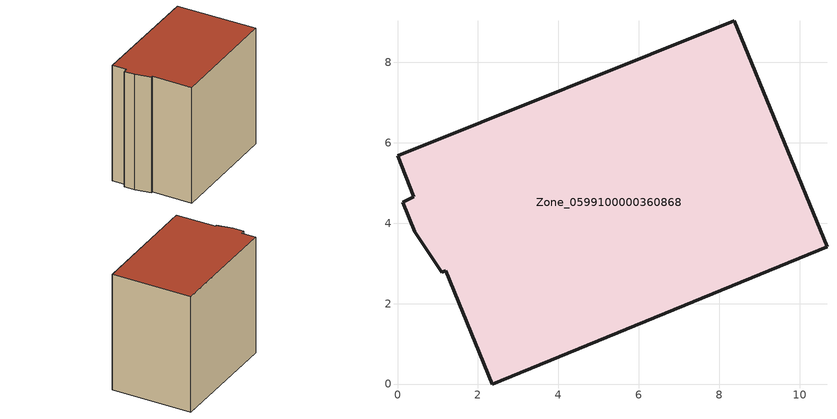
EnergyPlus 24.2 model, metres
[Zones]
Zone_0599100000360868
 floor ground (C_G): 1.1,2.78 0.43,3.79 0.13,4.52 0.41,4.65 0,5.67 8.38,9.03 10.68,3.42 2.36,0 1.2,2.82 z0
 wall outside (C_F): 0.41,4.65 0.13,4.52 0.43,3.79 1.1,2.78 1.2,2.82 2.36,0 10.68,3.42 8.38,9.03 0,5.67 0.41,4.65 z0:9.1
 roof outside (C_R): 0.43,3.79 1.1,2.78 1.2,2.82 2.36,0 10.68,3.42 8.38,9.03 0,5.67 0.41,4.65 0.13,4.52 z9.1
[BUILDING]
Pand.0599100000360868: North Axis=0; Terrain=City; Loads Convergence Tolerance Value=0.04; Temperature Convergence Tolerance Value=0.4; Solar Distribution=FullExterior; Maximum Number of Warmup Days=25; Minimum Number of Warmup Days=1
[Site:Location]
Rotterdam.The.Hague.AP_ZH_NLD Design_Conditions: Latitude=51.96; Longitude=4.45; Time Zone=1; Elevation=-4.5
[SITE:GROUNDTEMPERATURE:BUILDINGSURFACE]
18, 18, 18, 18, 18, 18, 18, 18, 18, 18, 18, 18
[MATERIAL] Thermal Absorptance=0.9; Solar Absorptance=0.7; Visible Absorptance=0.7
Name | Roughness | Thickness | Conductivity | Density | Specific Heat
G.TI.1992-2005 | MediumSmooth | 0.15 | 0.06 | 540 | 1210
F.TI.1992-2005 | Rough | 0.3 | 0.12 | 1920 | 840
R.TI.1992-2005 | MediumRough | 0.2 | 0.08 | 1500 | 1000
[CONSTRUCTION]
C_G: G.TI.1992-2005
C_F: F.TI.1992-2005
C_R: R.TI.1992-2005
[ZONE]
Zone_0599100000360868: Type=1; Multiplier=1; Ceiling Height=Autocalculate; Volume=Autocalculate; Floor Area=autocalculate; Part of Total Floor Area=Yes
[ZONEINFILTRATION:DESIGNFLOWRATE]
Infil_Zone_0599100000360868: Zone or ZoneList or Space or SpaceList=Zone_0599100000360868; Schedule=AlwaysOn; Design Flow Rate Calculation Method=Flow/Area; Flow Rate per Floor Area=0.0015; Constant Term Coefficient=1; Temperature Term Coefficient=0; Velocity Term Coefficient=0; Velocity Squared Term Coefficient=0
[HVACTEMPLATE:ZONE:IDEALLOADSAIRSYSTEM]
Zone_0599100000360868: Maximum Heating Supply Air Temperature=50; Minimum Cooling Supply Air Temperature=13; Maximum Heating Supply Air Humidity Ratio=0.0156; Minimum Cooling Supply Air Humidity Ratio=0.0077; Heating Limit=NoLimit; Cooling Limit=NoLimit; Dehumidification Control Type=ConstantSensibleHeatRatio; Cooling Sensible Heat Ratio=0.7; Dehumidification Setpoint=60; Humidification Control Type=None; Humidification Setpoint=30; Outdoor Air Method=None; Outdoor Air Flow Rate per Person=0.00944; Outdoor Air Flow Rate per Zone Floor Area=0; Outdoor Air Flow Rate per Zone=0; Demand Controlled Ventilation Type=None; Outdoor Air Economizer Type=NoEconomizer; Heat Recovery Type=None; Sensible Heat Recovery Effectiveness=0.7; Latent Heat Recovery Effectiveness=0.65
[ZONECONTROL:THERMOSTAT]
ThermostatControl_Zone_0599100000360868: Zone or ZoneList=Zone_0599100000360868; Control Type Schedule=DualSetpointControlType; Control 1=Thermostat_Zone_0599100000360868; Temperature Difference Between Cutout And Setpoint=0
[THERMOSTATSETPOINT:DUALSETPOINT]
Thermostat_Zone_0599100000360868: Heating Setpoint Temperature Schedule=HeatingSetpoint_Zone_0599100000360868; Cooling Setpoint Temperature Schedule=CoolingSetpoint_Zone_0599100000360868
[SCHEDULE:COMPACT]
HeatingSetpoint_Zone_0599100000360868: Through: 12/31, For: AllDays, Until: 24:00, 21
CoolingSetpoint_Zone_0599100000360868: Through: 12/31, For: AllDays, Until: 24:00, 24
DualSetpointControlType: Through: 12/31, For: AllDays, Until: 24:00, 4
AlwaysOn: Through: 12/31, For: AllDays, Until: 24:00, 1
